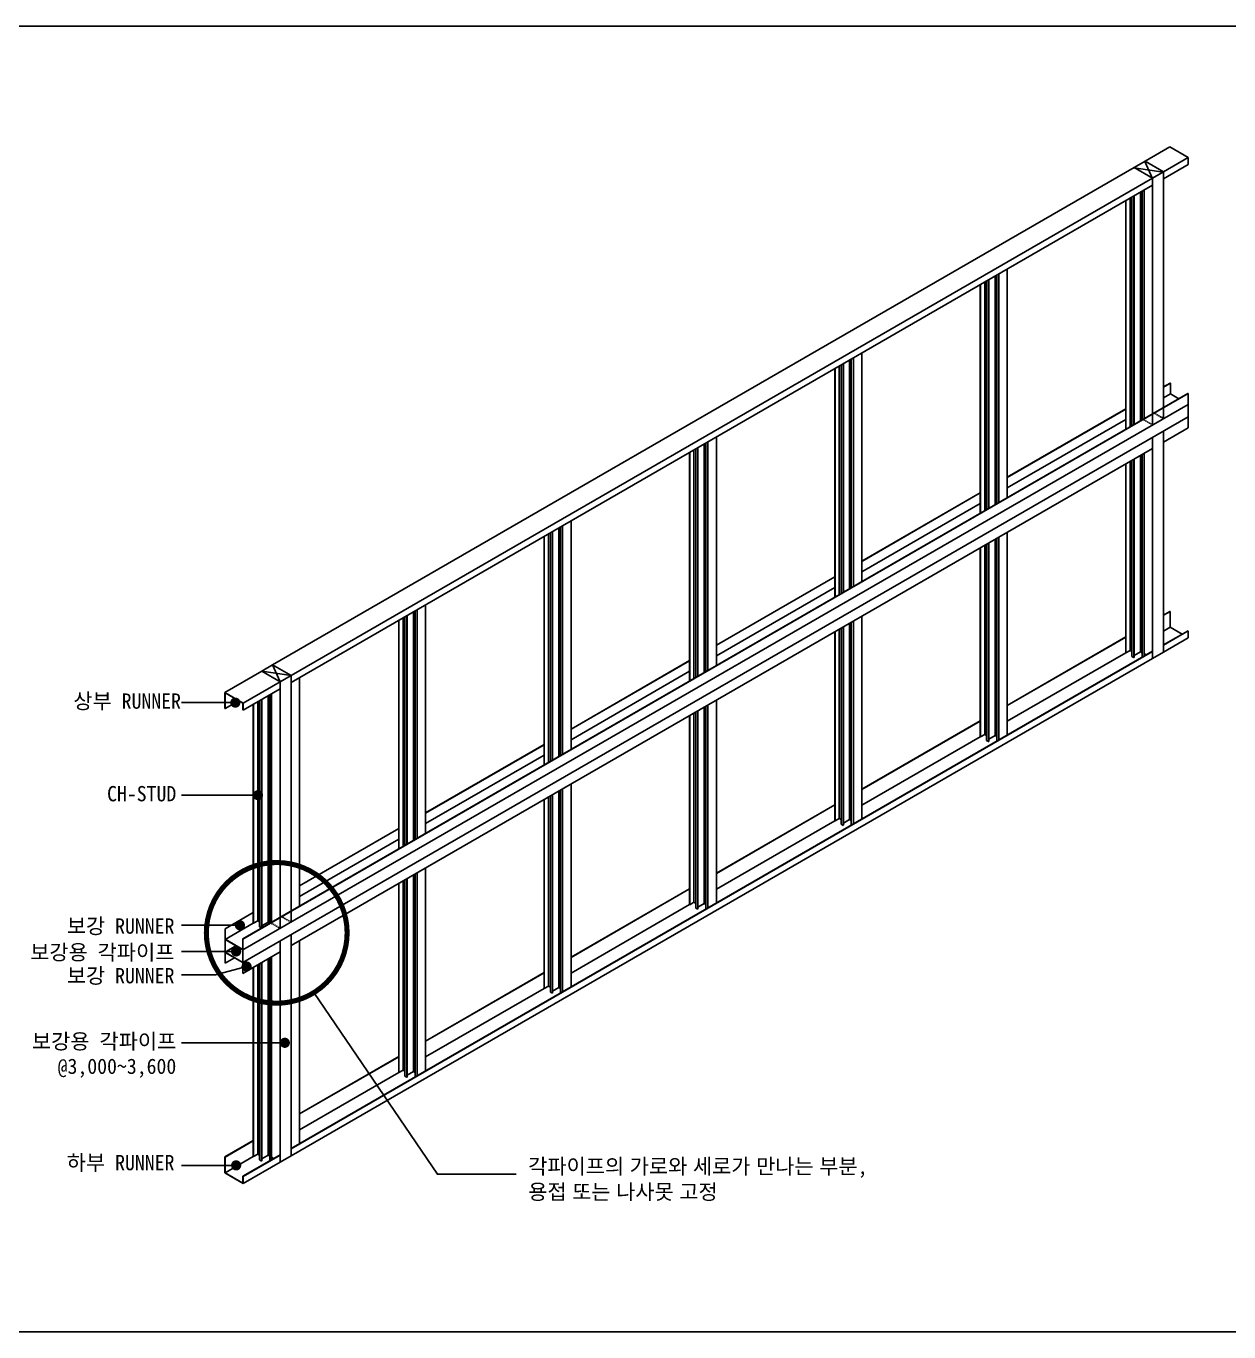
# Model space of a CAD drawing. Header units: millimetres. Extents: x 12704 to 16681, y 105 to 2866.
# Drawn here: x 13913 to 15092, y 205 to 1485 of the extents above; entities that cross this region are included whole.
import ezdxf
from ezdxf.enums import TextEntityAlignment as Align

# ---------------------------------------------------------------- set-up
doc = ezdxf.new("R2010")
doc.units = ezdxf.units.MM
doc.header["$LTSCALE"] = 5
doc.linetypes.add('DASHDOTX2', pattern=[2, 1, -0.5, 0, -0.5])
doc.linetypes.add('HIDDEN', pattern=[0.375, 0.25, -0.125])
for name, color, linetype, lineweight in [('A-MKXS-LEAD', 7, 'Continuous', 25), ('A-MKXS-MAK2', 3, 'DASHDOTX2', 25), ('A-MKXS-TEXT1', 3, 'Continuous', 25), ('A-XXXX-TABL', 7, 'Continuous', 25), ('A-XXXX-TXT2', 3, 'Continuous', 25)]:
    doc.layers.add(name, color=color, linetype=linetype, lineweight=lineweight)
for name, color, linetype in [('CHAN', 3, 'Continuous'), ('ele', 8, 'Continuous'), ('경량철골3', 6, 'Continuous')]:
    doc.layers.add(name, color=color, linetype=linetype)
doc.styles.add('돋움', font='')
doc.styles.add('돋움체', font='')
doc.styles.get('돋움').set_extended_font_data('DotumChe')
doc.styles.get('돋움체').set_extended_font_data('DotumChe')

msp = doc.modelspace()

# ---------------------------------------------------------------- linework, layer by layer
at = {"layer": 'A-MKXS-LEAD'}
for p, q in [((14064.8, 821.6), (14118.5, 821.6)), ((14064.8, 730.8), (14139.9, 730.8)), ((14064.8, 603.2), (14122.2, 603.2)), ((14064.8, 577.6), (14118.5, 577.6)), ((14064.8, 554.6), (14098.4, 554.6)), ((14064.8, 488), (14166.2, 488)), ((14064.8, 367.8), (14118.5, 367.8))]:
    msp.add_line(p, q, dxfattribs=at)
at = {"layer": 'A-MKXS-LEAD', "const_width": 5}
for points in [[(14115.2, 821.6, 1), (14120.2, 821.6, 1)], [(14137.4, 730.8, 1), (14142.4, 730.8, 1)], [(14119.7, 603.2, 1), (14124.7, 603.2, 1)], [(14116, 577.6, 1), (14121, 577.6, 1)], [(14126.2, 562.8, 1), (14131.2, 562.8, 1)], [(14163.7, 488, 1), (14168.7, 488, 1)], [(14116, 367.8, 1), (14121, 367.8, 1)]]:
    msp.add_lwpolyline(points, format="xyb", close=True, dxfattribs=at)
at = {"layer": 'A-MKXS-LEAD'}
for points in [[(14128.7, 562.8), (14098.4, 554.6)], [(14194.7, 537.2), (14315.9, 359.1), (14392.9, 359.1)]]:
    msp.add_lwpolyline(points, dxfattribs=at)
at = {"layer": 'A-MKXS-MAK2', "ltscale": 5, "const_width": 5}
msp.add_lwpolyline([(14158.3, 526.8, 1), (14158.3, 664.8, 1), (14158.3, 526.8, -0.03122)], format="xyb", dxfattribs=at)
at = {"layer": 'A-XXXX-TABL'}
for p, q in [((12704.5, 1485), (16378.3, 1485)), ((12704.5, 204.5), (16378.3, 204.5))]:
    msp.add_line(p, q, dxfattribs=at)
at = {"layer": 'CHAN'}
for p, q in [((14999, 1346.2), (15009.7, 1352.4)), ((15017, 1335.8), (15027.7, 1342)), ((15051.8, 1101.8), (15051.8, 1114.1)), ((15017, 864.8), (15027.7, 871)), ((14143.6, 852.4), (14154.3, 858.6)), ((14161.7, 842), (14172.3, 848.2)), ((14107.6, 577), (14107.6, 589.4)), ((14125.2, 566.8), (14125.2, 579.2)), ((14161.7, 371), (14172.3, 377.2))]:
    msp.add_line(p, q, dxfattribs=at)
at = {"layer": 'CHAN', "extrusion": (5.21805e-15, 0.816497, 0.57735)}
for p, q in [((14999, 1346.2), (15017, 1335.8)), ((15009.7, 1352.4), (15027.7, 1342)), ((15017, 1104.7), (15017, 1335.8)), ((15017, 1104.7), (15017, 1335.8)), ((15027.7, 1110.9), (15027.7, 1342)), ((14125.2, 579.2), (15051.8, 1114.1)), ((14125.2, 566.8), (15051.8, 1101.8)), ((15017, 864.8), (15017, 1081.7)), ((15017, 864.8), (15017, 1081.7)), ((15027.7, 871), (15027.7, 1087.8)), ((14154.3, 858.6), (14172.3, 848.2)), ((15010.8, 868.4), (15008.7, 869.6)), ((14143.6, 852.4), (14161.7, 842)), ((14172.3, 617.1), (14172.3, 848.2)), ((14161.7, 610.9), (14161.7, 842)), ((14161.7, 610.9), (14161.7, 842)), ((14107.6, 589.4), (14125.2, 579.2)), ((14172.3, 377.2), (14172.3, 594)), ((14107.6, 577), (14118.3, 583.2)), ((14107.6, 577), (14125.2, 566.8)), ((14161.7, 371), (14161.7, 587.9)), ((14161.7, 371), (14161.7, 587.9)), ((14153.3, 375.8), (14155.5, 374.5))]:
    msp.add_line(p, q, dxfattribs=at)
at = {"layer": 'CHAN', "linetype": 'HIDDEN', "ltscale": 0.5, "extrusion": (5.21805e-15, 0.816497, 0.57735)}
for p, q in [((15017, 1094), (15017, 1104.7)), ((15017, 1094), (15017, 1104.7)), ((15018.4, 1105.6), (15027.7, 1100.2)), ((15027.7, 1100.2), (15027.7, 1110.9)), ((15007.7, 1099.4), (15017, 1094)), ((14172.3, 606.4), (14172.3, 617.1)), ((14152.4, 605.6), (14161.7, 600.2)), ((14161.7, 600.2), (14161.7, 610.9)), ((14161.7, 600.2), (14161.7, 610.9)), ((14163.1, 611.7), (14172.3, 606.4))]:
    msp.add_line(p, q, dxfattribs=at)
at = {"layer": 'ele'}
for p, q in [((15009.4, 1352.3), (15016.8, 1335.7)), ((14154.3, 858.6), (14161.7, 842))]:
    msp.add_line(p, q, dxfattribs=at)
for points in [[(14998.8, 1346.1), (15027.5, 1341.9)], [(14143.6, 852.4), (14172.3, 848.2)]]:
    msp.add_lwpolyline(points, dxfattribs=at)
at = {"layer": '경량철골3', "extrusion": (5.21805e-15, 0.816497, 0.57735)}
for p, q in [((15009.7, 1352.4), (15034, 1366.5)), ((15034, 1366.5), (15052, 1356.1)), ((14154.3, 858.6), (14999, 1346.2)), ((15027.7, 1342), (15052, 1356.1)), ((15027.7, 1335.2), (15052, 1349.2)), ((15052, 1356.1), (15052, 1349.2)), ((14172.3, 848.2), (15017, 1335.8)), ((14172.3, 841.3), (15017, 1329)), ((15005.1, 1097.9), (15005.1, 1322.1)), ((15006.8, 1098.8), (15006.8, 1323.1)), ((15008.7, 1099.9), (15008.7, 1324.2)), ((14990.7, 1089.6), (14990.7, 1313.8)), ((14990.8, 1089.7), (14990.8, 1313.9)), ((14994.9, 1092), (14994.9, 1316.2)), ((14996.8, 1093.1), (14996.8, 1317.3)), ((14998.7, 1094.2), (14998.7, 1318.4)), ((14998.9, 1094.3), (14998.9, 1318.5)), ((14874.4, 1022.4), (14874.4, 1246.7)), ((14848.1, 1007.3), (14848.1, 1231.5)), ((14848.3, 1007.4), (14848.3, 1231.6)), ((14852.4, 1009.7), (14852.4, 1233.9)), ((14854.2, 1010.8), (14854.2, 1235)), ((14856.1, 1011.9), (14856.1, 1236.1)), ((14856.3, 1012), (14856.3, 1236.2)), ((14862.5, 1015.6), (14862.5, 1239.8)), ((14864.2, 1016.5), (14864.2, 1240.8)), ((14866.1, 1017.6), (14866.1, 1241.9)), ((14711.7, 928.5), (14711.7, 1152.7)), ((14713.6, 929.6), (14713.6, 1153.8)), ((14713.8, 929.7), (14713.8, 1153.9)), ((14720, 933.3), (14720, 1157.5)), ((14721.6, 934.2), (14721.6, 1158.5)), ((14723.6, 935.3), (14723.6, 1159.6)), ((14731.9, 940.1), (14731.9, 1164.4)), ((14705.6, 924.9), (14705.6, 1149.2)), ((14705.7, 925.1), (14705.7, 1149.3)), ((14709.8, 927.4), (14709.8, 1151.6)), ((15027.7, 1131.1), (15034.2, 1134.8)), ((15027.7, 1130.8), (15034.4, 1134.7)), ((14125.1, 589.8), (15051.6, 1124.8)), ((14125.2, 589.7), (15051.8, 1124.7)), ((15034.4, 1124.4), (15042.7, 1119.6)), ((14874.4, 1042.6), (14990.7, 1109.7)), ((14874.4, 1042.4), (14990.7, 1109.5)), ((15027.7, 1077.1), (15051.8, 1091.1)), ((14579.1, 851.9), (14579.1, 1076.2)), ((14581, 853), (14581, 1077.3)), ((14589.3, 857.8), (14589.3, 1082.1)), ((14172.3, 583.3), (15017, 1070.9)), ((14563, 842.6), (14563, 1066.9)), ((14563.2, 842.7), (14563.2, 1067)), ((14567.2, 845.1), (14567.2, 1069.3)), ((14569.1, 846.2), (14569.1, 1070.4)), ((14571, 847.3), (14571, 1071.5)), ((14571.2, 847.4), (14571.2, 1071.6)), ((14577.4, 851), (14577.4, 1075.2)), ((15005.1, 871.5), (15005.1, 1064.1)), ((15006.8, 866), (15006.8, 1065)), ((15008.7, 867.1), (15008.7, 1066.1)), ((14990.7, 870.4), (14990.7, 1055.7)), ((14990.8, 870.3), (14990.8, 1055.8)), ((14994.9, 872.7), (14994.9, 1058.2)), ((14996.8, 866.9), (14996.8, 1059.3)), ((14998.7, 865.8), (14998.7, 1060.4)), ((14998.9, 865.9), (14998.9, 1060.5)), ((14731.9, 960.3), (14848.1, 1027.4)), ((14731.9, 960.1), (14848.1, 1027.2)), ((14446.8, 775.5), (14446.8, 999.8)), ((14424.7, 762.8), (14424.7, 987)), ((14426.6, 763.9), (14426.6, 988.1)), ((14428.5, 765), (14428.5, 989.2)), ((14428.7, 765.1), (14428.7, 989.3)), ((14434.9, 768.7), (14434.9, 992.9)), ((14436.5, 769.6), (14436.5, 993.9)), ((14438.4, 770.7), (14438.4, 995)), ((14874.4, 789.6), (14874.4, 988.6)), ((14420.4, 760.3), (14420.4, 984.6)), ((14420.6, 760.4), (14420.6, 984.7)), ((14848.1, 788.1), (14848.1, 973.4)), ((14848.3, 788), (14848.3, 973.5)), ((14852.4, 790.4), (14852.4, 975.9)), ((14854.2, 784.6), (14854.2, 977)), ((14856.1, 783.5), (14856.1, 978.1)), ((14856.3, 783.6), (14856.3, 978.2)), ((14862.5, 789.2), (14862.5, 981.8)), ((14864.2, 783.7), (14864.2, 982.7)), ((14866.1, 784.8), (14866.1, 983.8)), ((14589.3, 878), (14705.6, 945.1)), ((14589.3, 877.8), (14705.6, 944.9)), ((14292.3, 686.4), (14292.3, 910.6)), ((14294, 687.3), (14294, 911.6)), ((14295.9, 688.4), (14295.9, 912.7)), ((14304.2, 693.2), (14304.2, 917.5)), ((15027.7, 907.4), (15034, 911.1)), ((15027.7, 907.2), (15034.2, 911)), ((15034.2, 911), (15034, 911.1)), ((15034.2, 895.6), (15034.2, 911)), ((14277.9, 678), (14277.9, 902.3)), ((14278.1, 678.1), (14278.1, 902.4)), ((14282.1, 680.5), (14282.1, 904.7)), ((14284, 681.6), (14284, 905.8)), ((14285.9, 682.7), (14285.9, 906.9)), ((14286.1, 682.8), (14286.1, 907)), ((14720, 706.9), (14720, 899.5)), ((14721.6, 701.4), (14721.6, 900.4)), ((14723.6, 702.5), (14723.6, 901.5)), ((14731.9, 707.3), (14731.9, 906.3)), ((14705.6, 705.8), (14705.6, 891.1)), ((14705.7, 705.7), (14705.7, 891.2)), ((14709.8, 708.1), (14709.8, 893.6)), ((14711.7, 702.3), (14711.7, 894.7)), ((14713.6, 701.2), (14713.6, 895.8)), ((14713.8, 701.3), (14713.8, 895.9)), ((14874.4, 818.9), (14990.7, 886.1)), ((14874.4, 818.7), (14990.7, 885.8)), ((15027.7, 891.8), (15034.2, 895.6)), ((15027.7, 878.1), (15051.8, 892)), ((15027.7, 877.8), (15052, 891.9)), ((15027.7, 871), (15052, 885.1)), ((15046.1, 888.7), (15034.2, 895.6)), ((15052, 891.9), (15051.8, 892)), ((15052, 885.1), (15052, 891.9)), ((14172.3, 384.2), (15017, 871.9)), ((14172.3, 384), (15017, 871.7)), ((14994.9, 872.7), (14990.8, 870.3)), ((14996.8, 871.6), (14994.9, 872.7)), ((15005.1, 871.5), (14998.9, 867.9)), ((15006.8, 870.5), (15005.1, 871.5)), ((14172.3, 377.2), (15017, 864.8)), ((14446.8, 795.7), (14563, 862.8)), ((14446.8, 795.5), (14563, 862.6)), ((14874.4, 803.3), (14990.7, 870.4)), ((14990.8, 870.3), (14990.7, 870.4)), ((14998.7, 865.8), (14996.8, 866.9)), ((14998.9, 865.9), (14998.7, 865.8)), ((14107.4, 831.5), (14143.6, 852.4)), ((14125.4, 821.1), (14161.7, 842)), ((14125.4, 814.3), (14161.7, 835.2)), ((14125.4, 821.1), (14107.4, 831.5)), ((14107.4, 831.5), (14107.4, 815.9)), ((14107.6, 815.8), (14107.6, 831.2)), ((14107.6, 831.2), (14125.2, 821)), ((14107.6, 815.8), (14121, 823.5)), ((14125.2, 821), (14125.2, 814.4)), ((14125.4, 814.3), (14125.4, 821.1)), ((14135.3, 605.4), (14135.3, 820)), ((14135.5, 605.3), (14135.5, 820.1)), ((14139.6, 607.6), (14139.6, 822.4)), ((14141.5, 601.8), (14141.5, 823.5)), ((14143.4, 600.7), (14143.4, 824.6)), ((14143.6, 600.8), (14143.6, 824.7)), ((14149.8, 604.1), (14149.8, 828.3)), ((14151.4, 605), (14151.4, 829.3)), ((14153.3, 606.1), (14153.3, 830.4)), ((14589.3, 625), (14589.3, 824)), ((14107.4, 815.9), (14107.6, 815.8)), ((14125.2, 814.4), (14125.4, 814.3)), ((14563, 623.5), (14563, 808.8)), ((14563.2, 623.4), (14563.2, 808.9)), ((14567.2, 625.8), (14567.2, 811.3)), ((14569.1, 620), (14569.1, 812.4)), ((14571, 618.9), (14571, 813.5)), ((14571.2, 619), (14571.2, 813.6)), ((14577.4, 624.6), (14577.4, 817.2)), ((14579.1, 619.1), (14579.1, 818.1)), ((14581, 620.2), (14581, 819.2)), ((14731.9, 736.6), (14848.1, 803.8)), ((14731.9, 736.4), (14848.1, 803.5)), ((14731.9, 721), (14848.1, 788.1)), ((14848.3, 788), (14848.1, 788.1)), ((14852.4, 790.4), (14848.3, 788)), ((14854.2, 789.3), (14852.4, 790.4)), ((14856.1, 783.5), (14854.2, 784.6)), ((14856.3, 783.6), (14856.1, 783.5)), ((14862.5, 789.2), (14856.3, 785.6)), ((14864.2, 788.2), (14862.5, 789.2)), ((14304.2, 713.4), (14420.4, 780.5)), ((14304.2, 713.1), (14420.4, 780.3)), ((14426.6, 537.7), (14426.6, 730.1)), ((14428.5, 536.6), (14428.5, 731.2)), ((14428.7, 536.7), (14428.7, 731.3)), ((14434.9, 542.3), (14434.9, 734.9)), ((14436.5, 536.8), (14436.5, 735.8)), ((14438.4, 537.9), (14438.4, 736.9)), ((14446.8, 542.7), (14446.8, 741.7)), ((14420.4, 541.2), (14420.4, 726.5)), ((14420.6, 541.1), (14420.6, 726.6)), ((14424.7, 543.5), (14424.7, 729)), ((14589.3, 654.3), (14705.6, 721.5)), ((14589.3, 654.1), (14705.6, 721.2)), ((14589.3, 638.7), (14705.6, 705.8)), ((14705.7, 705.7), (14705.6, 705.8)), ((14709.8, 708.1), (14705.7, 705.7)), ((14711.7, 707), (14709.8, 708.1)), ((14720, 706.9), (14713.8, 703.3)), ((14721.6, 705.9), (14720, 706.9)), ((14180.7, 642), (14277.9, 698.2)), ((14180.7, 641.8), (14277.9, 698)), ((14713.6, 701.2), (14711.7, 702.3)), ((14713.8, 701.3), (14713.6, 701.2)), ((14294, 454.5), (14294, 653.5)), ((14295.9, 455.6), (14295.9, 654.6)), ((14304.2, 460.4), (14304.2, 659.4)), ((14277.9, 458.9), (14277.9, 644.2)), ((14278.1, 458.8), (14278.1, 644.3)), ((14282.1, 461.2), (14282.1, 646.7)), ((14284, 455.4), (14284, 647.8)), ((14285.9, 454.3), (14285.9, 648.9)), ((14286.1, 454.4), (14286.1, 649)), ((14292.3, 460), (14292.3, 652.6)), ((14446.8, 572), (14563, 639.1)), ((14446.8, 571.8), (14563, 638.9)), ((14107.6, 599.9), (14135.3, 615.9)), ((14107.8, 599.8), (14135.3, 615.7)), ((14446.8, 556.4), (14563, 623.5)), ((14563.2, 623.4), (14563, 623.5)), ((14567.2, 625.8), (14563.2, 623.4)), ((14569.1, 624.7), (14567.2, 625.8)), ((14571, 618.9), (14569.1, 620)), ((14571.2, 619), (14571, 618.9)), ((14577.4, 624.6), (14571.2, 621)), ((14579.1, 623.6), (14577.4, 624.6)), ((14107.6, 589.4), (14135.3, 605.4)), ((14135.5, 605.3), (14135.3, 605.4)), ((14139.6, 607.6), (14135.5, 605.3)), ((14141.5, 606.5), (14139.6, 607.6)), ((14149.8, 606.4), (14143.6, 602.8)), ((14151.4, 605.4), (14149.8, 606.4)), ((14107.6, 589.4), (14107.6, 599.9)), ((14107.8, 599.8), (14107.8, 589.5)), ((14107.8, 589.5), (14125.1, 579.5)), ((14125.1, 579.5), (14125.1, 589.8)), ((14125.2, 589.7), (14125.2, 579.2)), ((14143.4, 600.7), (14141.5, 601.8)), ((14143.6, 600.8), (14143.4, 600.7)), ((14107.6, 566.3), (14107.6, 577)), ((14107.8, 576.7), (14107.8, 566.2)), ((14125.2, 556.1), (14161.7, 577.1)), ((14107.8, 566.2), (14116.9, 571.4)), ((14125.1, 556.2), (14125.1, 566.7)), ((14125.2, 566.8), (14125.2, 556.1)), ((14139.6, 378.9), (14139.6, 564.4)), ((14141.5, 373.1), (14141.5, 565.5)), ((14143.4, 372), (14143.4, 566.6)), ((14143.6, 372.1), (14143.6, 566.7)), ((14149.8, 377.7), (14149.8, 570.3)), ((14151.4, 372.2), (14151.4, 571.2)), ((14153.3, 373.3), (14153.3, 572.3)), ((14135.3, 376.6), (14135.3, 561.9)), ((14135.5, 376.5), (14135.5, 562)), ((14304.2, 489.7), (14420.4, 556.8)), ((14304.2, 489.5), (14420.4, 556.6)), ((14304.2, 474.1), (14420.5, 541.2)), ((14420.6, 541.1), (14420.4, 541.2)), ((14424.7, 543.5), (14420.6, 541.1)), ((14426.6, 542.4), (14424.7, 543.5)), ((14434.9, 542.3), (14428.7, 538.7)), ((14436.5, 541.3), (14434.9, 542.3)), ((14428.5, 536.6), (14426.6, 537.7)), ((14428.7, 536.7), (14428.5, 536.6)), ((14180.7, 418.4), (14277.9, 474.5)), ((14180.7, 418.2), (14277.9, 474.3)), ((14282.1, 461.2), (14278.1, 458.8)), ((14284, 460.1), (14282.1, 461.2)), ((14180.7, 402.8), (14277.9, 458.9)), ((14278.1, 458.8), (14277.9, 458.9)), ((14285.9, 454.3), (14284, 455.4)), ((14286.1, 454.4), (14285.9, 454.3)), ((14292.3, 460), (14286.1, 456.4)), ((14294, 459), (14292.3, 460)), ((14107.4, 376.1), (14135.3, 392.2)), ((14107.6, 376), (14135.3, 392)), ((14107.4, 360.5), (14107.4, 376.1)), ((14107.4, 376.1), (14107.6, 376)), ((14107.6, 360.6), (14135.3, 376.6)), ((14107.6, 376), (14107.6, 360.6)), ((14125.2, 357.1), (14161.7, 378.1)), ((14125.4, 356.9), (14161.7, 377.9)), ((14135.5, 376.5), (14135.3, 376.6)), ((14139.6, 378.9), (14135.5, 376.5)), ((14141.5, 377.8), (14139.6, 378.9)), ((14143.4, 372), (14141.5, 373.1)), ((14143.6, 372.1), (14143.4, 372)), ((14149.8, 377.7), (14143.6, 374.1)), ((14151.4, 376.7), (14149.8, 377.7)), ((14125.4, 350.1), (14107.4, 360.5)), ((14107.6, 360.6), (14125.2, 350.4)), ((14125.4, 350.1), (14161.7, 371)), ((14125.2, 350.4), (14125.2, 357.1)), ((14125.2, 357.1), (14125.4, 356.9)), ((14125.4, 356.9), (14125.4, 350.1))]:
    msp.add_line(p, q, dxfattribs=at)
at = {"layer": '경량철골3', "extrusion": (-5.21805e-15, 0.816497, 0.57735)}
for p, q in [((14180.7, 621.9), (14180.7, 846.1)), ((14180.7, 388.8), (14180.7, 588.1))]:
    msp.add_line(p, q, dxfattribs=at)
at = {"layer": '경량철골3', "extrusion": (-0.707107, -0.408248, 0.57735)}
msp.add_line((14107.8, 576.7), (14125.1, 566.7), dxfattribs=at)
at = {"layer": '경량철골3'}
for points in [[(15034.2, 1134.8), (15034.4, 1134.7)], [(15034.4, 1134.7), (15034.4, 1124.4)], [(15027.7, 1120.5), (15034.4, 1124.4)], [(15051.8, 1124.7), (15051.6, 1124.8)], [(15051.8, 1124.7), (15051.8, 1114.1)], [(15051.8, 1091.1), (15051.8, 1101.8)], [(14874.4, 1032.1), (14990.7, 1099.2)], [(14731.9, 949.8), (14848.1, 1016.9)], [(14589.3, 867.5), (14705.6, 934.6)], [(14446.8, 785.2), (14563, 852.3)], [(14304.2, 702.9), (14420.4, 770)], [(14180.7, 631.5), (14277.9, 687.7)], [(14107.8, 599.8), (14107.6, 599.9)], [(14125.2, 589.7), (14125.1, 589.8)], [(14107.8, 566.2), (14107.6, 566.3)], [(14125.2, 556.1), (14125.1, 556.2)]]:
    msp.add_lwpolyline(points, dxfattribs=at)

# ---------------------------------------------------------------- texts
at = {"layer": 'A-MKXS-TEXT1', "style": '돋움체'}
for s, p in [('상부 RUNNER', (14064.4, 815.6)), ('CH-STUD', (14059.8, 724.8)), ('보강 RUNNER', (14058, 595)), ('보강용 각파이프', (14058, 569.3)), ('보강 RUNNER', (14058, 546.3)), ('보강용 각파이프', (14059.8, 481.9)), ('@3,000~3,600', (14059.8, 457.5)), ('하부 RUNNER', (14058, 363))]:
    msp.add_text(s, height=15, dxfattribs=at).set_placement(p, align=Align.RIGHT)
at = {"layer": 'A-XXXX-TXT2', "insert": (14404.8, 374.4), "char_height": 15, "attachment_point": 1, "style": '돋움'}
msp.add_mtext_dynamic_manual_height_columns('{\\fGulim|b0|i0|c129|p50;각파이프의 가로와 세로가 만나는 부분},\\P{\\fGulim|b0|i0|c129|p50;용접 또는 나사못 고정}', width=494.361, gutter_width=12.5, heights=[89.3], dxfattribs=at)

doc.saveas('drawing.dxf')
